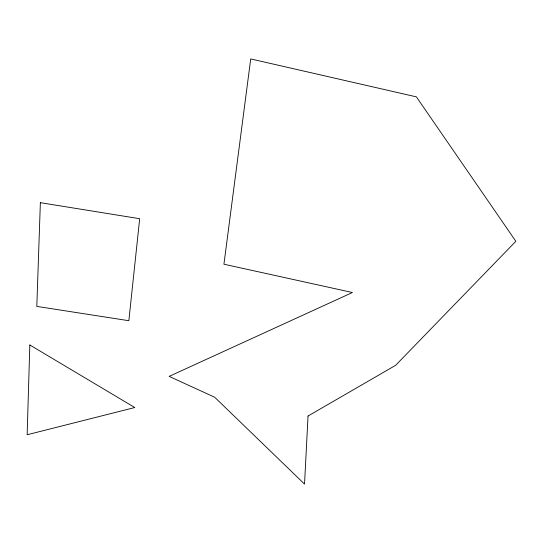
<?xml version="1.0" encoding="UTF-8"?>
<svg xmlns="http://www.w3.org/2000/svg" width="543" height="543" viewBox="0 0 543 543"><rect width="100%" height="100%" fill="white"/><g stroke="black" fill="none" stroke-linecap="round" stroke-linejoin="round"><path stroke-width="0.81" d="M29.824 344.981L27.15 434.753L134.786 407.528L29.824 344.981M40.365 202.675L36.809 306.401L128.847 320.709L139.68 218.707L40.365 202.675M308.037 416.019L304.535 484.078L214.668 397.225L169.144 376.38L352.434 292.514L223.933 264.217L250.717 58.922L416.379 96.858L515.85 241.296L395.623 365.324L308.037 416.019"/></g></svg>
